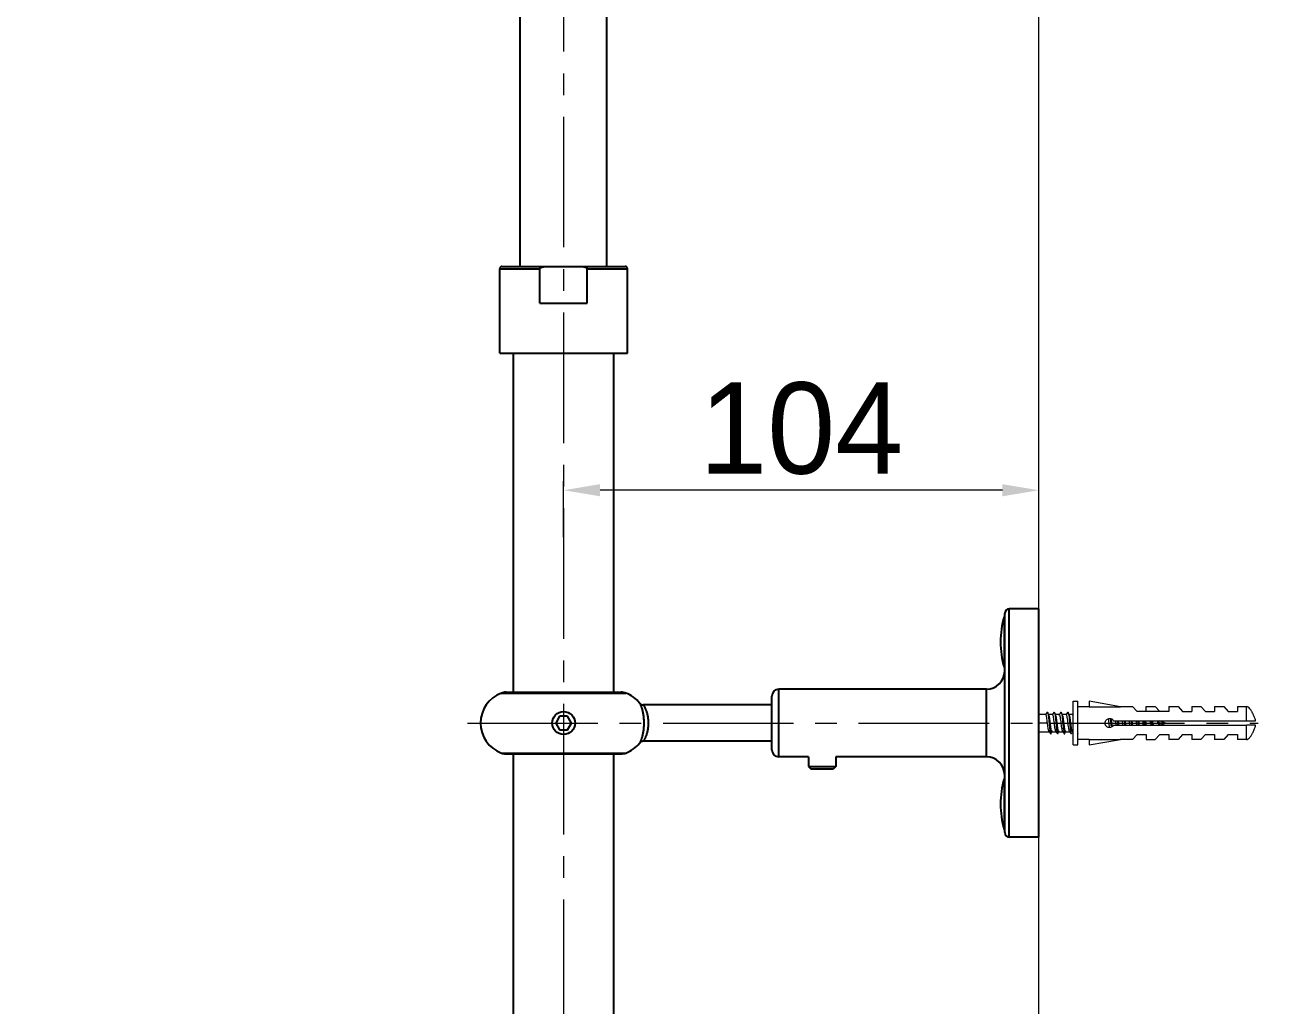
# Model space of a CAD drawing. Extents: x 0 to 3160, y 0 to 2315.
# Drawn here: x 1784.4 to 2059.2, y 1050.2 to 1265 of the extents above; entities that cross this region are included whole.
import ezdxf

# ---------------------------------------------------------------- set-up
doc = ezdxf.new("R2010")
doc.units = 0
doc.header["$LTSCALE"] = 3
doc.header["$MEASUREMENT"] = 0
doc.header["$PDMODE"] = 3
doc.header["$PDSIZE"] = -10
doc.linetypes.add('CENTER2', pattern=[28.575000000000003, 19.05, -3.175, 3.175, -3.175])
doc.layers.get('0').update_dxf_attribs({"linetype": 'CONTINUOUS'})
doc.layers.get('DEFPOINTS').update_dxf_attribs({"linetype": 'CONTINUOUS'})
doc.layers.add('1', color=7, linetype='CONTINUOUS', true_color=0xffffff)
doc.layers.add('Cneter', color=1, linetype='CENTER2', lineweight=13)
doc.layers.add('치수선', color=7, linetype='CONTINUOUS', lineweight=20)
doc.layers.add('DEF_LAYER_ASSEM_MEMBER', color=7, linetype='CONTINUOUS')
doc.styles.add('Daelim Dimension', font='')
doc.styles.get('Daelim Dimension').set_extended_font_data('나눔고딕')
doc.dimstyles.new('DEFAULT', dxfattribs={"dimscale": 2, "dimtxt": 2, "dimasz": 2, "dimexe": 0, "dimexo": 2, "dimgap": 1, "dimtad": 1, "dimdec": 1, "dimzin": 9, "dimdsep": 46, "dimtxsty": 'Daelim Dimension', "dimcen": 0.5, "dimclrd": 252, "dimclre": 252, "dimclrt": 3, "dimadec": 1, "dimazin": 0, "dimtfac": 1, "dimtdec": 1, "dimtix": 1, "dimtmove": 0, "dimatfit": 3, "dimfxl": 1, "dimtolj": 1, "dimtzin": 1, "dimlwd": 9, "dimlwe": 9, "dimarcsym": 0})

# ---------------------------------------------------------------- blocks, each defined once
blk = doc.blocks.new('*D1')
at = {"color": 5, "lineweight": 9, "ltscale": 0.5, "transparency": 16777216}
for p, q in [((1534.878042095622, 1384.914732641318), (2240.924150947237, 1384.914732641318)), ((2238.924150947237, 454.1434307510593), (2238.924150947237, 1376.914732641318)), ((2060.592201152826, 446.1434307510593), (2240.924150947237, 446.1434307510593))]:
    blk.add_line(p, q, dxfattribs=at)
at = {"color": 5, "ltscale": 0.5, "transparency": 16777216}
for points in [[(2237.590817613904, 1376.914732641318), (2240.257484280571, 1376.914732641318), (2238.924150947237, 1384.914732641318)], [(2237.590817613903, 454.1434307510593), (2240.25748428057, 454.1434307510593), (2238.924150947237, 446.1434307510593)]]:
    blk.add_solid(points, dxfattribs=at)
at = {"layer": 'DEFPOINTS', "color": 0, "ltscale": 0.5, "transparency": 16777216}
for p in [(1530.878042095622, 1384.914732641318), (2238.924150947237, 1384.914732641318), (2056.592201152826, 446.1434307510593)]:
    blk.add_point(p, dxfattribs=at)
at = {"color": 7, "ltscale": 0.5, "transparency": 16777216, "insert": (2223.218857671128, 915.5290816961884), "char_height": 20, "attachment_point": 5, "rotation": 90, "style": 'Daelim Dimension'}
blk.add_mtext('\\A1;(1140)', dxfattribs=at)
blk = doc.blocks.new('*D2')
at = {"color": 5, "lineweight": 9, "ltscale": 0.5, "transparency": 16777216}
for p, q in [((1902.448917466277, 1152.867192429225), (1902.448917466277, 1165.161757621021)), ((2006.592201152826, 1141.170405964861), (2006.592201152826, 1165.161757621021)), ((1998.592201152826, 1163.161757621021), (1910.448917466277, 1163.161757621021))]:
    blk.add_line(p, q, dxfattribs=at)
at = {"color": 5, "ltscale": 0.5, "transparency": 16777216}
for points in [[(1910.448917466277, 1164.495090954355), (1910.448917466277, 1161.828424287688), (1902.448917466277, 1163.161757621021)], [(1998.592201152826, 1164.495090954355), (1998.592201152826, 1161.828424287688), (2006.592201152826, 1163.161757621021)]]:
    blk.add_solid(points, dxfattribs=at)
at = {"layer": 'DEFPOINTS', "color": 0, "ltscale": 0.5, "transparency": 16777216}
for p in [(1902.448917466277, 1163.161757621021), (1902.448917466277, 1148.867192429225), (2006.592201152826, 1137.170405964861)]:
    blk.add_point(p, dxfattribs=at)
at = {"color": 7, "ltscale": 0.5, "transparency": 16777216, "insert": (1954.520559309551, 1186.792658908575), "char_height": 20, "attachment_point": 2, "style": 'Daelim Dimension'}
blk.add_mtext('\\A1;104', dxfattribs=at)

msp = doc.modelspace()

# ---------------------------------------------------------------- linework, layer by layer
at = {"layer": '1', "color": 7, "linetype": 'Continuous', "lineweight": 18}
for p, q in [((2014.092201152826, 1116.970405964911), (2015.092201152826, 1116.970405964911)), ((2014.092201152826, 1107.370405964911), (2014.092201152826, 1116.970405964911)), ((2015.092201152826, 1107.370405964911), (2015.092201152826, 1116.970405964911)), ((2015.092201152826, 1115.770405964911), (2017.592201152826, 1115.770405964911)), ((2024.468754152826, 1115.757883964911), (2017.592201152826, 1116.970405964911)), ((2017.592201152826, 1116.970405964911), (2017.592201152826, 1115.757883964911)), ((2017.592201152826, 1115.757883964911), (2024.468754152826, 1115.757883964911)), ((2024.397739152826, 1115.770405964911), (2027.092201152826, 1115.770405964911)), ((2027.092201152826, 1115.770405964911), (2028.092201152826, 1114.670405964911)), ((2030.092201152826, 1115.770405964911), (2032.092201152826, 1115.770405964911)), ((2030.092201152826, 1114.670405964911), (2030.092201152826, 1115.770405964911)), ((2032.092201152826, 1115.770405964911), (2033.092201152826, 1114.670405964911)), ((2035.092201152826, 1115.770405964911), (2037.092201152826, 1115.770405964911)), ((2035.092201152826, 1115.770405964911), (2035.092201152826, 1114.670405964911)), ((2037.092201152826, 1115.770405964911), (2038.092201152826, 1114.670405964911)), ((2040.092201152826, 1115.770405964911), (2042.092201152826, 1115.770405964911)), ((2040.092201152826, 1115.770405964911), (2040.092201152826, 1114.670405964911)), ((2042.092201152826, 1115.770405964911), (2043.092201152826, 1114.670405964911)), ((2045.092201152826, 1115.770405964911), (2047.092201152826, 1115.770405964911)), ((2045.092201152826, 1115.770405964911), (2045.092201152826, 1114.670405964911)), ((2047.092201152826, 1115.770405964911), (2048.092201152826, 1114.670405964911)), ((2050.092201152826, 1115.770405964911), (2052.092201152826, 1115.770405964911)), ((2050.092201152826, 1115.770405964911), (2050.092201152826, 1114.670405964911)), ((2008.101586152825, 1114.058905964911), (2006.592178152825, 1114.058905964911)), ((2009.601549152826, 1114.058905964911), (2008.689054152825, 1114.058905964911)), ((2011.101442152826, 1114.058905964911), (2010.188895152826, 1114.058905964911)), ((2012.601540152826, 1114.058905964911), (2011.688266152826, 1114.058905964911)), ((2014.092195152826, 1114.058905964911), (2013.158436152826, 1114.058905964911)), ((2035.092201152826, 1114.670405964911), (2028.092201152826, 1114.670405964911)), ((2038.092201152826, 1114.670405964911), (2040.092201152826, 1114.670405964911)), ((2043.092201152826, 1114.670405964911), (2045.092201152826, 1114.670405964911)), ((2048.092201152826, 1114.670405964911), (2050.092201152826, 1114.670405964911)), ((2006.592135152825, 1110.281905964911), (2008.829784152826, 1110.281905964911)), ((2009.402666152826, 1110.281905964911), (2010.329441152826, 1110.281905964911)), ((2010.902616152826, 1110.281905964911), (2011.829401152826, 1110.281905964911)), ((2012.402604152825, 1110.281905964911), (2013.330312152826, 1110.281905964911)), ((2013.902643152826, 1110.281905964911), (2014.092214152825, 1110.281905964911)), ((2022.958227152826, 1112.670405964911), (2052.092201152826, 1112.670405964911)), ((2022.958227152826, 1111.670405964911), (2052.092201152826, 1111.670405964911)), ((2029.334697152826, 1112.670428964911), (2029.334697152826, 1112.170405964911)), ((2029.334697152826, 1112.170405964911), (2029.334697152826, 1111.670382964911)), ((2034.332126152826, 1112.170405964911), (2033.009029152825, 1112.670396964911)), ((2033.009039152825, 1111.670417964911), (2033.038894152826, 1111.681700964911)), ((2033.131752152826, 1111.777563964911), (2033.082258152825, 1111.670406964911)), ((2033.097766152825, 1111.703947964911), (2034.332126152826, 1112.170405964911)), ((2014.092201152826, 1107.370405964911), (2015.092201152826, 1107.370405964911)), ((2017.592201152826, 1108.570405964911), (2015.092201152826, 1108.570405964911)), ((2017.592201152826, 1108.582926964911), (2024.468754152826, 1108.582926964911)), ((2017.592201152826, 1108.582926964911), (2017.592201152826, 1107.370405964911)), ((2017.592201152826, 1107.370405964911), (2024.468754152826, 1108.582926964911)), ((2027.092201152826, 1108.570405964911), (2024.397739152826, 1108.570405964911)), ((2028.092201152826, 1109.670405964911), (2027.092201152826, 1108.570405964911)), ((2028.092201152826, 1109.670405964911), (2030.092201152826, 1109.670405964911)), ((2030.092201152826, 1109.670405964911), (2030.092201152826, 1108.570405964911)), ((2030.092201152826, 1108.570405964911), (2032.092201152826, 1108.570405964911)), ((2033.092201152826, 1109.670405964911), (2032.092201152826, 1108.570405964911)), ((2033.092201152826, 1109.670405964911), (2035.092201152826, 1109.670405964911)), ((2035.092201152826, 1109.670405964911), (2035.092201152826, 1108.570405964911)), ((2037.092201152826, 1108.570405964911), (2035.092201152826, 1108.570405964911)), ((2038.092201152826, 1109.670405964911), (2037.092201152826, 1108.570405964911)), ((2038.092201152826, 1109.670405964911), (2040.092201152826, 1109.670405964911)), ((2040.092201152826, 1109.670405964911), (2040.092201152826, 1108.570405964911)), ((2042.092201152826, 1108.570405964911), (2040.092201152826, 1108.570405964911)), ((2043.092201152826, 1109.670405964911), (2042.092201152826, 1108.570405964911)), ((2043.092201152826, 1109.670405964911), (2045.092201152826, 1109.670405964911)), ((2045.092201152826, 1109.670405964911), (2045.092201152826, 1108.570405964911)), ((2047.092201152826, 1108.570405964911), (2045.092201152826, 1108.570405964911)), ((2048.092201152826, 1109.670405964911), (2047.092201152826, 1108.570405964911)), ((2048.092201152826, 1109.670405964911), (2050.092201152826, 1109.670405964911)), ((2050.092201152826, 1109.670405964911), (2050.092201152826, 1108.570405964911)), ((2052.092201152826, 1108.570405964911), (2050.092201152826, 1108.570405964911))]:
    msp.add_line(p, q, dxfattribs=at)
at = {"layer": '1', "color": 7, "linetype": 'Continuous', "lineweight": 13}
for p, q in [((2052.092201152826, 1112.670405964911), (2052.092201152826, 1115.770405964911)), ((2008.476230152825, 1112.170405964911), (2006.592215152825, 1112.170405964911)), ((2009.027797152825, 1112.170405964911), (2009.976236152825, 1112.170405964911)), ((2010.527798152826, 1112.170405964911), (2011.476231152825, 1112.170405964911)), ((2012.027798152826, 1112.170405964911), (2012.976230152825, 1112.170405964911)), ((2013.527797152825, 1112.170405964911), (2014.092189152826, 1112.170405964911)), ((2021.100946152825, 1112.170405964911), (2021.976231152825, 1112.170405964911)), ((2022.527798152826, 1112.170405964911), (2023.476230152825, 1112.170405964911)), ((2024.027797152825, 1112.170405964911), (2024.976231152825, 1112.170405964911)), ((2025.527798152826, 1112.170405964911), (2026.476231152825, 1112.170405964911)), ((2027.027798152826, 1112.170405964911), (2028.008056152825, 1112.170405964911)), ((2028.509031152826, 1112.170405964911), (2029.334697152826, 1112.170405964911)), ((2030.004902152825, 1112.170405964911), (2031.085895152826, 1112.170405964911)), ((2031.530306152825, 1112.170405964911), (2032.715854152826, 1112.170405964911)), ((2034.332126152826, 1112.170405964911), (2032.916883152825, 1112.170405964911)), ((2052.092201152826, 1108.570405964911), (2052.092201152826, 1111.670405964911))]:
    msp.add_line(p, q, dxfattribs=at)
at = {"layer": '1', "color": 7, "linetype": 'Continuous', "lineweight": 18}
for points, knots in [([(2054.059130312853, 1112.670319462717), (2054.059025819477, 1112.671268946731), (2054.046175410677, 1112.786825049093), (2053.948653928929, 1113.112473560904), (2053.765946662329, 1113.639313739407), (2053.49908345988, 1114.245287017737), (2053.177913554049, 1114.843671873371), (2052.820016081596, 1115.353315109834), (2052.450178940132, 1115.692669940834), (2052.210663212942, 1115.769763216437), (2052.092201407963, 1115.770405561189)], [0, 0, 0, 0, 0.0008337268218026, 0.1013322687977762, 0.2166915400735664, 0.3480428248333046, 0.4951275409542833, 0.6557965358013085, 0.8259437895950938, 1, 1, 1, 1]), ([(2008.476496512814, 1112.17043970254), (2008.44922212605, 1112.383451440217), (2008.422174039683, 1112.599478120651), (2008.368860420158, 1113.001237511199), (2008.341271837293, 1113.192442185743), (2008.286774985907, 1113.523685473065), (2008.259956139691, 1113.668356104457), (2008.206501628253, 1113.891308619858), (2008.178739465965, 1113.972672644539), (2008.134792998677, 1114.044680926856), (2008.118211096981, 1114.05858641276), (2008.101667065358, 1114.058728264459)], [0, 0, 0, 0, 0.2165773804726751, 0.2165773804726751, 0.4331429164028289, 0.4331429164028289, 0.6497393664640359, 0.6497393664640359, 0.8662954435787773, 0.8662954435787773, 1, 1, 1, 1]), ([(2008.374311782091, 1114.455616605078), (2008.411485420382, 1114.568672444366), (2008.499861901361, 1114.641398695329), (2008.639441225027, 1113.959922509354), (2008.793049753089, 1112.494262596676), (2008.946658281151, 1110.899092983986), (2009.100266809212, 1109.812344456576), (2009.248001352841, 1109.674126369837), (2009.344533053782, 1110.176493766514), (2009.389861912036, 1110.503457015104)], [0, 0, 0, 0, 0.1098133037314704, 0.2610697740251293, 0.4123262443192599, 0.5635827146129161, 0.7148391849070512, 0.8660956552007072, 1, 1, 1, 1]), ([(2008.652450479587, 1114.058733216581), (2008.662902149782, 1114.058829307942), (2008.673344197412, 1114.053628934436), (2008.710734297258, 1114.015575360753), (2008.737643297931, 1113.950882418369), (2008.791433142142, 1113.758035958462), (2008.819153687464, 1113.62726401168), (2008.873023425126, 1113.318736037966), (2008.899953563951, 1113.136703519986), (2008.953862457567, 1112.747803510532), (2008.981600721493, 1112.53559175524), (2009.014864977241, 1112.272417526189), (2009.021274107601, 1112.221383488619), (2009.027674038556, 1112.170390082635)], [0, 0, 0, 0, 0.0829162285862471, 0.0829162285862471, 0.2994288384098637, 0.2994288384098637, 0.5159010956391682, 0.5159010956391682, 0.7324151615354964, 0.7324151615354964, 0.948884951502682, 0.948884951502682, 1, 1, 1, 1]), ([(2009.976237999945, 1112.170406523643), (2009.949405038724, 1112.383405254838), (2009.922701839367, 1112.599400934934), (2009.868658008917, 1113.0010002215), (2009.84067031897, 1113.192160554344), (2009.787245107577, 1113.523540061308), (2009.76039599865, 1113.668224215996), (2009.706152781882, 1113.89117127682), (2009.678311606182, 1113.972573636512), (2009.635241008295, 1114.044647276524), (2009.618658975686, 1114.058567634049), (2009.601977263771, 1114.058730101304)], [0, 0, 0, 0, 0.2165331855050731, 0.2165331855050731, 0.4330995800436498, 0.4330995800436498, 0.6497317602639456, 0.6497317602639456, 0.8663005059619378, 0.8663005059619378, 1, 1, 1, 1]), ([(2009.87839813345, 1114.468459431663), (2009.926238081495, 1114.606379996533), (2010.025280872227, 1114.59917971294), (2010.175526505646, 1113.661467269932), (2010.329135033708, 1112.106462707572), (2010.482743561769, 1110.577030126545), (2010.636352089831, 1109.684818376085), (2010.773144268148, 1109.775492807128), (2010.858733603779, 1110.276178140709), (2010.893120096722, 1110.527691897177)], [0, 0, 0, 0, 0.1414376049087277, 0.292817523370602, 0.4441974418329466, 0.5955773602948166, 0.7469572787566908, 0.8983371972190355, 1, 1, 1, 1]), ([(2010.152299929734, 1114.058731061763), (2010.16267269121, 1114.05882666685), (2010.173063464516, 1114.05363017587), (2010.210554184589, 1114.015598841566), (2010.237962667552, 1113.950955768304), (2010.291437891005, 1113.758139476259), (2010.318738039401, 1113.627329624117), (2010.37300775773, 1113.318855730481), (2010.400255935714, 1113.136893637824), (2010.453761736874, 1112.747971775688), (2010.481174023982, 1112.535702100706), (2010.514807894486, 1112.272508463517), (2010.521309887832, 1112.221436970502), (2010.527784175089, 1112.170403826304)], [0, 0, 0, 0, 0.0828789861890181, 0.0828789861890181, 0.2993603319799419, 0.2993603319799419, 0.5158565631006821, 0.5158565631006821, 0.7323462617986446, 0.7323462617986446, 0.9488361370527664, 0.9488361370527664, 1, 1, 1, 1]), ([(2011.476600872078, 1112.170451738876), (2011.449995083176, 1112.383501488216), (2011.422603934914, 1112.599431767471), (2011.368060409712, 1113.001025564277), (2011.341003955615, 1113.192322010117), (2011.287693708175, 1113.523679050791), (2011.260110934027, 1113.668259488428), (2011.20561086219, 1113.891192894937), (2011.178785171861, 1113.972649632028), (2011.125334277906, 1114.061725367841), (2011.097576607272, 1114.070601884343), (2011.043225027516, 1114.015613121605), (2011.016557370338, 1113.950927987051), (2010.989369996178, 1113.853170441631), (2010.989000059024, 1113.851834483466), (2010.988629917529, 1113.850492023957)], [0, 0, 0, 0, 0.1662507333792978, 0.1662507333792978, 0.3325406347668012, 0.3325406347668012, 0.4988198381045839, 0.4988198381045839, 0.6651221486616167, 0.6651221486616167, 0.8313941478824213, 0.8313941478824213, 0.9977071229145374, 0.9977071229145374, 1, 1, 1, 1]), ([(2011.380225669526, 1114.47351971527), (2011.388282023063, 1114.496421666811), (2011.44754121929, 1114.635695717868), (2011.558003258202, 1114.474565615101), (2011.711611786264, 1113.329020278066), (2011.865220314325, 1111.720122428928), (2012.018828842386, 1110.291301239766), (2012.172437370449, 1109.613970302795), (2012.287921111204, 1109.873371301247), (2012.352202009274, 1110.250068135546), (2012.365280064655, 1110.334958131334)], [0, 0, 0, 0, 0.0245357624243298, 0.1804748951475851, 0.3364140278713346, 0.4923531605945898, 0.6482922933183344, 0.8042314260415946, 0.9601705587653392, 1, 1, 1, 1]), ([(2011.652450453503, 1114.05872949868), (2011.662760162255, 1114.058821201542), (2011.67306184039, 1114.053616567669), (2011.710256060355, 1114.015544162166), (2011.737977561927, 1113.950886652627), (2011.791840408711, 1113.758057083546), (2011.818772189592, 1113.627195383895), (2011.872684827064, 1113.31865042541), (2011.900422568, 1113.136741312157), (2011.954103816226, 1112.747823988758), (2011.981100321388, 1112.53547558994), (2012.014578968698, 1112.272318594489), (2012.021060850315, 1112.22132493488), (2012.027546008936, 1112.170373412921)], [0, 0, 0, 0, 0.0829115364443635, 0.0829115364443635, 0.2993925574118168, 0.2993925574118168, 0.5159151534186595, 0.5159151534186595, 0.7323935590440989, 0.7323935590440989, 0.9489135992964044, 0.9489135992964044, 1, 1, 1, 1]), ([(2012.976354743212, 1112.170421503002), (2012.949130686782, 1112.383405430315), (2012.922379151862, 1112.599433261994), (2012.868864402837, 1113.001132459595), (2012.841043581805, 1113.192308887346), (2012.786795365039, 1113.523601458079), (2012.76018080342, 1113.668306570779), (2012.706491518421, 1113.89126062082), (2012.678519284113, 1113.972626933428), (2012.634904065841, 1114.04457080929), (2012.61841563232, 1114.058483139807), (2012.601911139199, 1114.058726269107)], [0, 0, 0, 0, 0.2166505981419456, 0.2166505981419456, 0.4333119322130656, 0.4333119322130656, 0.6500327209137836, 0.6500327209137836, 0.8666839833777834, 0.8666839833777834, 1, 1, 1, 1]), ([(2012.892284456461, 1114.504089785413), (2012.927425250828, 1114.58544261065), (2013.013768887882, 1114.600786320564), (2013.151315367622, 1113.865928111988), (2013.304923895681, 1112.367031872377), (2013.458532423742, 1110.789541813986), (2013.612140951802, 1109.764275852851), (2013.724560340886, 1109.718165596672), (2013.785776887281, 1109.928298979534), (2013.795790590992, 1109.968505942372)], [0, 0, 0, 0, 0.1166814248092891, 0.2866952434090941, 0.4567090620089524, 0.6267228806085414, 0.7967366992088799, 0.9667505178086848, 1, 1, 1, 1]), ([(2013.152465284239, 1114.058762679976), (2013.16097007363, 1114.058831120544), (2013.169474641928, 1114.055367485741), (2013.205078112422, 1114.025829134843), (2013.232147317175, 1113.966125613535), (2013.28572396491, 1113.782323143517), (2013.313264249681, 1113.655725794634), (2013.367478489547, 1113.354268678152), (2013.394448273506, 1113.175191977404), (2013.448124742645, 1112.790496798461), (2013.475757315961, 1112.579610434269), (2013.511147252297, 1112.302237433574), (2013.519467255161, 1112.236275866899), (2013.527749049296, 1112.170399467105)], [0, 0, 0, 0, 0.0676512623603699, 0.0676512623603699, 0.2842239053967939, 0.2842239053967939, 0.5007767470395582, 0.5007767470395582, 0.7173570228563166, 0.7173570228563166, 0.9339067453229536, 0.9339067453229536, 1, 1, 1, 1]), ([(2014.101973193681, 1114.058731265902), (2014.091575503963, 1114.058832281127), (2014.081140033743, 1114.053642105775), (2014.043438712226, 1114.015639305185), (2014.016179223762, 1113.9510136151), (2013.989196243012, 1113.853296075875), (2013.988831113386, 1113.851967872851), (2013.988465831761, 1113.850633234355)], [0, 0, 0, 0, 0.2741257916999436, 0.2741257916999436, 0.990181738985732, 0.990181738985732, 1, 1, 1, 1]), ([(2022.958226811749, 1111.670405561196), (2022.901766486869, 1111.572613409894), (2022.827721647852, 1111.483601996819), (2022.656491705788, 1111.337178676507), (2022.556836689517, 1111.27769304443), (2022.346391861013, 1111.196760515399), (2022.232653700643, 1111.173918349194), (2022.011244736319, 1111.167773869285), (2021.900515126396, 1111.182982737591), (2021.694004568801, 1111.246797695505), (2021.595371920083, 1111.295968767647), (2021.418519461688, 1111.423140914444), (2021.338626387738, 1111.503783486309), (2021.209703122737, 1111.686693096578), (2021.159570940028, 1111.792069031937), (2021.099089293006, 1112.00881470277), (2021.087112790758, 1112.123070247511), (2021.101178568106, 1112.342439832422), (2021.126246876413, 1112.450665540488), (2021.208410362446, 1112.650699204219), (2021.266741588943, 1112.745096840515), (2021.410752155989, 1112.910719144739), (2021.499287719213, 1112.983390348026), (2021.694490301963, 1113.094851089026), (2021.80423256931, 1113.134775442277), (2022.02478979785, 1113.174211581335), (2022.138538123289, 1113.175408198009), (2022.35385809171, 1113.141547542954), (2022.458529371099, 1113.107021841592), (2022.650274242782, 1113.007341567595), (2022.73957697537, 1112.940301213036), (2022.869822360758, 1112.80416064854), (2022.918312597749, 1112.739539007785), (2022.958226811749, 1112.670405561196)], [0, 0, 0, 0, 0.0651611064290051, 0.0651611064290051, 0.1303388967967171, 0.1303388967967171, 0.1949772355838786, 0.1949772355838786, 0.2572508791927818, 0.2572508791927818, 0.3191144623663362, 0.3191144623663362, 0.3830584507170492, 0.3830584507170492, 0.448415610865513, 0.448415610865513, 0.5123532290739825, 0.5123532290739825, 0.5743436710434108, 0.5743436710434108, 0.636717841327406, 0.636717841327406, 0.7011990386192191, 0.7011990386192191, 0.7664694920343832, 0.7664694920343832, 0.8297554634631402, 0.8297554634631402, 0.8914004085281435, 0.8914004085281435, 0.9542691392133644, 0.9542691392133644, 1, 1, 1, 1]), ([(2021.976764933445, 1112.170473737596), (2021.949571306965, 1112.383560223087), (2021.921850069455, 1112.599568430519), (2021.879541096638, 1112.918951515986), (2021.863672363425, 1113.034043528537), (2021.847707665857, 1113.142504236115)], [0, 0, 0, 0, 0.6291638238228183, 0.6291638238228183, 1, 1, 1, 1]), ([(2022.221225489021, 1113.164109444003), (2022.237965443077, 1113.011055667917), (2022.29268232918, 1112.487264223308), (2022.347399215283, 1111.9213396138), (2022.385376147328, 1111.552295860659)], [0, 0, 0, 0, 0.3059376227271239, 1, 1, 1, 1]), ([(2022.401356066286, 1113.122068969524), (2022.409898533534, 1113.063668372878), (2022.418449796866, 1113.003549438056), (2022.454082382549, 1112.747768627524), (2022.481587707728, 1112.535520235969), (2022.514710929889, 1112.272346645), (2022.521107760999, 1112.221336787898), (2022.527508860122, 1112.170369221679)], [0, 0, 0, 0, 0.2033955296519284, 0.2033955296519284, 0.8478948682675528, 0.8478948682675528, 1, 1, 1, 1]), ([(2023.772062974686, 1112.680441118868), (2023.802961136389, 1112.376757650257), (2023.836719947727, 1112.031030079878), (2023.870478759065, 1111.69820711979), (2023.873339408703, 1111.670113699128)], [0, 0, 0, 0, 0.9152621338546428, 1, 1, 1, 1]), ([(2023.962480985356, 1112.678926994881), (2023.977669945607, 1112.56245780858), (2023.992890548122, 1112.44278745305), (2024.014579536077, 1112.272321487167), (2024.021062208365, 1112.221326593516), (2024.027547908758, 1112.170373808351)], [0, 0, 0, 0, 0.7048728214675744, 0.7048728214675744, 1, 1, 1, 1]), ([(2025.462634178417, 1112.678944550176), (2025.477879504999, 1112.562452036147), (2025.493075207864, 1112.442746914104), (2025.514580556376, 1112.272257638266), (2025.521000490741, 1112.221286908212), (2025.527431413173, 1112.170359243572)], [0, 0, 0, 0, 0.7050555804178974, 0.7050555804178974, 1, 1, 1, 1]), ([(2026.962555789869, 1112.678938904364), (2026.977937529042, 1112.562511496042), (2026.993311997218, 1112.442879742338), (2027.014806610405, 1112.272388789814), (2027.021206765762, 1112.221364270929), (2027.027604390686, 1112.170381208752)], [0, 0, 0, 0, 0.7047636491083303, 0.7047636491083303, 1, 1, 1, 1]), ([(2028.008678614226, 1112.170487819057), (2027.993243871628, 1112.287373550518), (2027.977718328079, 1112.404746893466), (2027.954682031637, 1112.573590166252), (2027.947226088955, 1112.627321420399), (2027.93972411758, 1112.680489586693)], [0, 0, 0, 0, 0.6779675724659561, 0.6779675724659561, 1, 1, 1, 1]), ([(2028.271055501217, 1112.681251498231), (2028.293168710107, 1112.467367790929), (2028.315464506865, 1112.245734847317), (2028.349730173876, 1111.909188442684), (2028.361977125706, 1111.789823088594), (2028.374242834443, 1111.672447440742)], [0, 0, 0, 0, 0.6451388092429549, 0.6451388092429549, 1, 1, 1, 1]), ([(2029.761455620352, 1112.707966833005), (2029.774847119445, 1112.592993743331), (2029.788276176869, 1112.475811362273), (2029.826731897687, 1112.139425612978), (2029.852327936333, 1111.914823813882), (2029.877669380141, 1111.70206353268)], [0, 0, 0, 0, 0.347760084961637, 0.347760084961637, 1, 1, 1, 1]), ([(2031.241756624242, 1112.709579593916), (2031.254261005607, 1112.628176358257), (2031.266801702872, 1112.54499049426), (2031.305931727142, 1112.283435786689), (2031.333148752401, 1112.099234708166), (2031.372979366336, 1111.845163096239), (2031.385622548289, 1111.766627378715), (2031.398362169521, 1111.690519419467)], [0, 0, 0, 0, 0.2441820700983549, 0.2441820700983549, 0.7637337308851331, 0.7637337308851331, 1, 1, 1, 1]), ([(2032.653240179513, 1112.743781140066), (2032.668385158855, 1112.695435783163), (2032.683757428519, 1112.644291112829), (2032.726721877964, 1112.498176873865), (2032.755380595738, 1112.39719672749), (2032.811942243363, 1112.205677401642), (2032.840601279082, 1112.112070755469), (2032.897334637294, 1111.947153197477), (2032.926235209767, 1111.872532195741), (2032.958757076915, 1111.805335224978), (2032.961787073472, 1111.799231680742), (2032.964833147726, 1111.79325761986)], [0, 0, 0, 0, 0.1620066284438856, 0.1620066284438856, 0.4492578084572783, 0.4492578084572783, 0.7192693116570072, 0.7192693116570072, 0.9740106615096418, 0.9740106615096418, 1, 1, 1, 1]), ([(2008.851871985526, 1110.282082642811), (2008.841589594413, 1110.281982818497), (2008.831286673955, 1110.287180291598), (2008.793918864529, 1110.325222469788), (2008.765925649019, 1110.389833270917), (2008.712488189631, 1110.582629030788), (2008.685647755036, 1110.71348461041), (2008.631414806911, 1111.021956985993), (2008.603562623079, 1111.203819844683), (2008.550288748029, 1111.592742326184), (2008.523289564382, 1111.805082599049), (2008.489574154054, 1112.068305455475), (2008.483032593517, 1112.119393205318), (2008.476496512814, 1112.17043970254)], [0, 0, 0, 0, 0.0829123516916849, 0.0829123516916849, 0.2993571890735466, 0.2993571890735466, 0.5158681953082616, 0.5158681953082616, 0.7323150488484066, 0.7323150488484066, 0.9488170580473722, 0.9488170580473722, 1, 1, 1, 1]), ([(2009.027674038556, 1112.170390082635), (2009.054411538142, 1111.957350882521), (2009.081602457027, 1111.741387712891), (2009.135824564481, 1111.339758944325), (2009.163223541178, 1111.148510993213), (2009.21669941026, 1110.817156653661), (2009.244006218031, 1110.672536933741), (2009.29827726307, 1110.449596660479), (2009.325515908431, 1110.368169450747), (2009.379024704669, 1110.279085761072), (2009.406443672606, 1110.270207079243), (2009.460711216865, 1110.325213828352), (2009.487800072994, 1110.389879545747), (2009.514954214539, 1110.487611156412), (2009.515319342684, 1110.488931191151), (2009.515684605502, 1110.490257580279)], [0, 0, 0, 0, 0.1662604841574308, 0.1662604841574308, 0.3325478827096722, 0.3325478827096722, 0.498846075932804, 0.498846075932804, 0.6651399576560317, 0.6651399576560317, 0.8314332694680906, 0.8314332694680906, 0.9977342324373706, 0.9977342324373706, 1, 1, 1, 1]), ([(2010.351947582624, 1110.282079228446), (2010.341523553161, 1110.281978342811), (2010.331066020578, 1110.287168711464), (2010.293349867405, 1110.325172712657), (2010.26627755012, 1110.389811826233), (2010.212974433417, 1110.582613414966), (2010.185402934016, 1110.713380725379), (2010.130897068784, 1111.021800859539), (2010.10405880774, 1111.20380876165), (2010.050617827027, 1111.592722546988), (2010.022870484374, 1111.80492348239), (2009.989171584823, 1112.06815543381), (2009.982676449754, 1112.119298424583), (2009.976237999945, 1112.170406523643)], [0, 0, 0, 0, 0.0828718463054989, 0.0828718463054989, 0.2993506104317698, 0.2993506104317698, 0.5158170827629419, 0.5158170827629419, 0.7323120365411122, 0.7323120365411122, 0.9487690324179314, 0.9487690324179314, 1, 1, 1, 1]), ([(2010.527784175089, 1112.170403826304), (2010.554807904084, 1111.957391056895), (2010.581708770371, 1111.741379549061), (2010.635501508987, 1111.33970162875), (2010.663226184945, 1111.148503501143), (2010.717076987338, 1110.817176140279), (2010.744011888985, 1110.672509167575), (2010.797931440197, 1110.449561392646), (2010.825667780597, 1110.3681733203), (2010.879340468392, 1110.279086667806), (2010.906341328362, 1110.270204085231), (2010.960377863832, 1110.325233996202), (2010.988054833233, 1110.389873035898), (2011.015191174018, 1110.487576743149), (2011.015552930153, 1110.488885314832), (2011.015914741497, 1110.490200138914)], [0, 0, 0, 0, 0.1662725636223519, 0.1662725636223519, 0.332557086011974, 0.332557086011974, 0.4988736402708129, 0.4988736402708129, 0.6651562565043683, 0.6651562565043683, 0.8314707588623204, 0.8314707588623204, 0.9977536564558538, 0.9977536564558538, 1, 1, 1, 1]), ([(2011.851572145545, 1110.282075747828), (2011.841067486508, 1110.281977746887), (2011.830606588974, 1110.287179182645), (2011.793457906745, 1110.325243219015), (2011.766751918647, 1110.389958713739), (2011.712711911969, 1110.582802432565), (2011.68471639384, 1110.713537828866), (2011.63127337392, 1111.022091563767), (2011.604436724638, 1111.204142508302), (2011.550208336194, 1111.592996609926), (2011.522351370475, 1111.805175466747), (2011.4893389621, 1112.06838197001), (2011.482971501717, 1112.119437989469), (2011.476600872078, 1112.170451738876)], [0, 0, 0, 0, 0.0829383888047603, 0.0829383888047603, 0.2994591171921495, 0.2994591171921495, 0.5159065509929812, 0.5159065509929812, 0.7324203559506132, 0.7324203559506132, 0.9488696854627976, 0.9488696854627976, 1, 1, 1, 1]), ([(2012.027546008936, 1112.170373412921), (2012.054664900687, 1111.957310188212), (2012.082063754069, 1111.741295711503), (2012.135544704523, 1111.339513580207), (2012.16285513397, 1111.148264258123), (2012.217126845099, 1110.817018294821), (2012.244360357929, 1110.67240568064), (2012.297870884708, 1110.449465913654), (2012.325293482024, 1110.368088248297), (2012.379559937261, 1110.279071874193), (2012.406644273757, 1110.27020527575), (2012.460223398214, 1110.325287282046), (2012.487755522394, 1110.389971227916), (2012.515220441709, 1110.487678357262), (2012.515584380368, 1110.488979374519), (2012.515948294651, 1110.490286574857)], [0, 0, 0, 0, 0.1663130497713398, 0.1663130497713398, 0.3326068586142817, 0.3326068586142817, 0.4988967313554461, 0.4988967313554461, 0.6651856530264032, 0.6651856530264032, 0.8314826079053638, 0.8314826079053638, 0.99776680298413, 0.99776680298413, 1, 1, 1, 1]), ([(2013.351955245118, 1110.28208159984), (2013.341633570012, 1110.281981042706), (2013.33127717003, 1110.287174184766), (2013.29374019519, 1110.325192641549), (2013.26595846925, 1110.38979746716), (2013.212720060301, 1110.582585390392), (2013.185659633276, 1110.71341022524), (2013.131223260382, 1111.021841472392), (2013.103679321723, 1111.203738130328), (2013.050483516247, 1111.592660455984), (2013.023242711674, 1111.804954634129), (2012.989438680368, 1112.068197239995), (2012.982885500888, 1112.119328954696), (2012.976354743212, 1112.170421503002)], [0, 0, 0, 0, 0.0828856535207971, 0.0828856535207971, 0.2993329891389314, 0.2993329891389314, 0.515830101266324, 0.515830101266324, 0.7322859521386241, 0.7322859521386241, 0.9487726519833302, 0.9487726519833302, 1, 1, 1, 1]), ([(2013.527749049296, 1112.170399467105), (2013.554530538412, 1111.957369771437), (2013.581587081168, 1111.741393302867), (2013.635697712822, 1111.339762329676), (2013.663293159193, 1111.148543423448), (2013.716793295506, 1110.817185184809), (2013.74395378258, 1110.672544623499), (2013.79815840753, 1110.449600963809), (2013.825612853715, 1110.368185479341), (2013.868851096406, 1110.296143554536), (2013.88555505548, 1110.282234024359), (2013.902304132818, 1110.282079702193)], [0, 0, 0, 0, 0.2165472960002213, 0.2165472960002213, 0.4331248882504215, 0.4331248882504215, 0.6497330910001966, 0.6497330910001966, 0.8663164121572768, 0.8663164121572768, 1, 1, 1, 1]), ([(2022.110526485813, 1111.165039597912), (2022.107852414907, 1111.182742247678), (2022.105180036571, 1111.20061293508), (2022.075260556973, 1111.402635188996), (2022.048394148597, 1111.607946078222), (2022.006874154215, 1111.933471818566), (2021.991854082506, 1112.05223670346), (2021.976764933445, 1112.170473737596)], [0, 0, 0, 0, 0.0594636981361113, 0.0594636981361113, 0.6664506403008893, 0.6664506403008893, 1, 1, 1, 1]), ([(2022.527508860122, 1112.170369221679), (2022.554267101269, 1111.957311682422), (2022.581733419955, 1111.741362083287), (2022.618199930254, 1111.471468687549), (2022.627524523107, 1111.403518190724), (2022.636833417126, 1111.337351349325)], [0, 0, 0, 0, 0.7440465792221875, 0.7440465792221875, 1, 1, 1, 1]), ([(2023.541554070006, 1111.661878455304), (2023.526119981323, 1111.778274331715), (2023.510720003982, 1111.897876025618), (2023.489331980782, 1112.068381224894), (2023.482964409467, 1112.119437242103), (2023.476594132439, 1112.170451048072)], [0, 0, 0, 0, 0.7046094429118097, 0.7046094429118097, 1, 1, 1, 1]), ([(2025.041446082038, 1111.661873846959), (2025.026251882442, 1111.778365908665), (2025.011149029805, 1111.898075102627), (2024.989703259779, 1112.068571657311), (2024.983290200229, 1112.119550317158), (2024.976854699911, 1112.170484400427)], [0, 0, 0, 0, 0.7050156377313833, 0.7050156377313833, 1, 1, 1, 1]), ([(2026.542025103213, 1111.659812038411), (2026.533399867493, 1111.726263925308), (2026.524771472379, 1111.79362110787), (2026.503066522882, 1111.963320527141), (2026.489849418591, 1112.067062464723), (2026.476619971651, 1112.170455335948)], [0, 0, 0, 0, 0.4014465306143419, 0.4014465306143419, 1, 1, 1, 1]), ([(2026.772630774578, 1112.674857499808), (2026.776193680693, 1112.639881458696), (2026.809927387293, 1112.307115660475), (2026.843661093892, 1111.961982135642), (2026.873831894378, 1111.665314478935)], [0, 0, 0, 0, 0.1056185777908697, 1, 1, 1, 1]), ([(2028.077937915682, 1111.660961272741), (2028.071564418424, 1111.705615560601), (2028.065225999803, 1111.750657217755), (2028.041897101965, 1111.918865789185), (2028.025251709038, 1112.044981462378), (2028.008678614226, 1112.170487819057)], [0, 0, 0, 0, 0.2709034686191121, 0.2709034686191121, 1, 1, 1, 1]), ([(2028.571657103974, 1111.659959019396), (2028.561726199174, 1111.739550517227), (2028.551753108443, 1111.82048700043), (2028.53074272208, 1111.990615049019), (2028.519650952796, 1112.0805948544), (2028.508610985988, 1112.170353858505)], [0, 0, 0, 0, 0.4806632736376105, 0.4806632736376105, 1, 1, 1, 1]), ([(2029.553038330362, 1112.674942417934), (2029.565742153073, 1112.572724540638), (2029.578426066832, 1112.468380197587), (2029.615974288452, 1112.160420807799), (2029.64255538987, 1111.951598537449), (2029.67312041597, 1111.725115517719), (2029.67728297971, 1111.69447364461), (2029.681445251134, 1111.664081360706)], [0, 0, 0, 0, 0.3063692994668908, 0.3063692994668908, 0.9056527744796636, 0.9056527744796636, 1, 1, 1, 1]), ([(2029.926096949605, 1112.675132497691), (2029.946820847329, 1112.543873326389), (2029.967955036842, 1112.408026155983), (2029.994238193015, 1112.239101017151), (2029.999581606306, 1112.204714789955), (2030.004901890578, 1112.170404630154)], [0, 0, 0, 0, 0.7989119756635483, 0.7989119756635483, 1, 1, 1, 1]), ([(2030.004901890578, 1112.170404630154), (2030.007364165428, 1112.154525583247), (2030.009821928922, 1112.13865761935), (2030.022104312715, 1112.059324340988), (2030.031884670084, 1111.996045207376), (2030.056201719465, 1111.840516206309), (2030.070889540977, 1111.748455365296), (2030.085704191977, 1111.659619438456)], [0, 0, 0, 0, 0.0902957669039032, 0.0902957669039032, 0.4526090953255255, 0.4526090953255255, 1, 1, 1, 1]), ([(2031.085895365881, 1112.170405367651), (2031.060560490253, 1112.296711874928), (2031.035132846945, 1112.425983690552), (2031.002269072866, 1112.592163848782), (2030.993846119591, 1112.634561398327), (2030.985453643614, 1112.676246482854)], [0, 0, 0, 0, 0.7426190963294599, 0.7426190963294599, 1, 1, 1, 1]), ([(2031.193742561643, 1111.667872886626), (2031.167739954786, 1111.77604986242), (2031.142123299539, 1111.895411933004), (2031.106588412309, 1112.067713191903), (2031.096210086761, 1112.118981536437), (2031.085895365881, 1112.170405367651)], [0, 0, 0, 0, 0.7093213531577136, 0.7093213531577136, 1, 1, 1, 1]), ([(2031.418697448177, 1112.675802946224), (2031.439982393897, 1112.583796199113), (2031.461665728459, 1112.486024000032), (2031.498556740984, 1112.315683445717), (2031.514206531367, 1112.242498858607), (2031.529926366579, 1112.170311024823)], [0, 0, 0, 0, 0.5802125774448199, 0.5802125774448199, 1, 1, 1, 1]), ([(2031.529926366579, 1112.170311024824), (2031.530554563393, 1112.167426251119), (2031.531182998004, 1112.164542483056), (2031.534326658342, 1112.150127999949), (2031.536845840665, 1112.138612708867), (2031.549482081381, 1112.081074765417), (2031.559688957961, 1112.035323715125), (2031.596089937965, 1111.876479374947), (2031.623325243797, 1111.766322008145), (2031.650132549358, 1111.669268598621), (2031.650159619789, 1111.669170604091), (2031.650186690455, 1111.66907262022)], [0, 0, 0, 0, 0.0160107196567585, 0.0160107196567585, 0.08006923976081701, 0.08006923976081701, 0.3373266758392656, 0.3373266758392656, 0.9993304978915779, 0.9993304978915779, 1, 1, 1, 1]), ([(2032.715906439277, 1112.170432641483), (2032.683027129119, 1112.243604826741), (2032.650572720792, 1112.32046475584), (2032.587995431674, 1112.468127818198), (2032.556952663258, 1112.540807144258), (2032.515870909842, 1112.630484340291), (2032.504684188993, 1112.65414402509), (2032.493571187086, 1112.67674291425)], [0, 0, 0, 0, 0.4190905649697921, 0.4190905649697921, 0.8413349470132961, 0.8413349470132961, 1, 1, 1, 1]), ([(2032.741424121456, 1112.619517769087), (2032.733904553538, 1112.633556893371), (2032.725078892034, 1112.650306851143), (2032.716349631698, 1112.667438672586), (2032.715008567562, 1112.670083515444)], [0, 0, 0, 0, 0.8461168121413383, 1, 1, 1, 1]), ([(2033.006107377806, 1111.73644459423), (2032.995064172112, 1111.741891011108), (2032.985443508449, 1111.749298066505), (2032.941029779312, 1111.784048561913), (2032.907397770827, 1111.822926747366), (2032.842934072778, 1111.916824676322), (2032.811221202226, 1111.972988408798), (2032.758749448285, 1112.076900642425), (2032.737101572366, 1112.123263336604), (2032.715906439277, 1112.170432641483)], [0, 0, 0, 0, 0.0976848454060708, 0.0976848454060708, 0.4303188825979674, 0.4303188825979674, 0.7622863864649826, 0.7622863864649826, 1, 1, 1, 1]), ([(2032.738270442299, 1112.623797743652), (2032.74510893555, 1112.609039167454), (2032.751968013423, 1112.593681979243), (2032.784023928727, 1112.519601301083), (2032.810089699013, 1112.45279305593), (2032.862419564792, 1112.314432714653), (2032.889601607815, 1112.240702486311), (2032.916882929769, 1112.170405050769)], [0, 0, 0, 0, 0.119809369500362, 0.119809369500362, 0.5590910633443658, 0.5590910633443658, 1, 1, 1, 1]), ([(2052.092201407963, 1112.670405561196), (2052.314157232397, 1112.670405561196), (2052.539173692724, 1112.670405561195), (2052.958007085195, 1112.670405561195), (2053.157582613766, 1112.670405561197), (2053.504790990869, 1112.670405561197), (2053.657032852556, 1112.670405561196), (2053.895241800174, 1112.670405561196), (2053.983840261486, 1112.670405561196), (2054.044372983946, 1112.670405561196), (2054.052255175988, 1112.670405561196), (2054.059078407965, 1112.670405561196)], [0, 0, 0, 0, 0.2388658231278526, 0.2388658231278526, 0.4776968985528928, 0.4776968985528928, 0.7170853242794382, 0.7170853242794382, 0.9584284354938716, 0.9584284354938716, 1, 1, 1, 1]), ([(2052.092201407963, 1108.570405561203), (2052.210663212942, 1108.571047905954), (2052.450178740889, 1108.648140962103), (2052.820016745964, 1108.987496744322), (2053.177911319214, 1109.497136787474), (2053.499090691714, 1110.095532070118), (2053.765924011876, 1110.701472434765), (2053.948723413424, 1111.228414094808), (2054.046262096472, 1111.554569922576), (2054.059151517295, 1111.670651113982), (2054.05931536794, 1111.672151321144)], [0, 0, 0, 0, 0.173971848339843, 0.3440366346728652, 0.5046277560089966, 0.6516411826864829, 0.7829288037274471, 0.8982321623395931, 0.998681994392917, 1, 1, 1, 1]), ([(2054.059821407964, 1111.670405561196), (2054.040668464655, 1111.670405561196), (2054.013037386535, 1111.670405561196), (2053.900192613119, 1111.670405561196), (2053.783063956207, 1111.670405561196), (2053.491893937557, 1111.670405561196), (2053.315780451891, 1111.670405561196), (2052.930492217082, 1111.670405561196), (2052.71656571004, 1111.670405561196), (2052.364699132493, 1111.670405561196), (2052.228093636565, 1111.670405561196), (2052.092201407963, 1111.670405561196)], [0, 0, 0, 0, 0.1184523464349991, 0.1184523464349991, 0.3708692255227873, 0.3708692255227873, 0.6150660379506074, 0.6150660379506074, 0.8553151456448348, 0.8553151456448348, 1, 1, 1, 1])]:
    msp.add_open_spline(points, degree=3, knots=knots, dxfattribs=at)
for points, degree in [([(2008.415394476002, 1114.54671121198), (2008.235273454919, 1114.283967084736), (2008.05438470832, 1114.021893883689)], 2), ([(2008.728513501632, 1113.964391655724), (2008.618064323215, 1114.227707336863), (2008.508636673618, 1114.493428423368)], 2), ([(2009.915290712634, 1114.546880473886), (2009.735153412048, 1114.284185465289), (2009.554278806815, 1114.022151895179)], 2), ([(2010.233415650988, 1113.952559853415), (2010.123438718827, 1114.213898074396), (2010.014314367158, 1114.478334476772)], 2), ([(2011.415625334934, 1114.548132326955), (2011.235585103616, 1114.285474179599), (2011.054859239224, 1114.023484215122)], 2), ([(2011.737193150632, 1113.942275488525), (2011.62665250615, 1114.204263840454), (2011.517126629976, 1114.469583299479)], 2), ([(2012.892665844369, 1114.504632820223), (2012.788455315562, 1114.35525108629), (2012.684244786757, 1114.205869352356), (2012.58003425795, 1114.056487618422)], 3), ([(2013.284881806971, 1113.779006553962), (2013.177776928695, 1114.013947240623), (2013.070952825521, 1114.254762825545)], 2), ([(2014.079714504793, 1114.058920019898), (2014.069243241676, 1114.043741301514), (2014.058768278445, 1114.028560753497)], 2), ([(2025.272384461515, 1112.67751484324), (2025.306118152492, 1112.346079322341), (2025.339851843468, 1111.999072422093), (2025.373585534445, 1111.667488412799)], 3), ([(2008.806057609314, 1110.316407154352), (2008.986891677865, 1110.054363515772), (2009.166984685373, 1109.791776512544)], 2), ([(2010.307006609397, 1110.314492687131), (2010.487699656899, 1110.05254688207), (2010.667712851402, 1109.790092781461)], 2), ([(2011.80268194949, 1110.320729474983), (2011.985742981282, 1110.055061518361), (2012.168386532249, 1109.788728068051)], 2), ([(2013.297215321815, 1110.329834010532), (2013.477094199412, 1110.069949897418), (2013.656488793146, 1109.808574481312)], 2), ([(2023.476594132439, 1112.170451048072), (2023.455516015267, 1112.339246686783), (2023.433950254592, 1112.50985114459), (2023.412339097175, 1112.673293188989)], 3), ([(2024.027547908758, 1112.170373808351), (2024.049030792119, 1112.001600557289), (2024.070683080898, 1111.830974701967), (2024.092048486002, 1111.667475536917)], 3), ([(2024.976854699911, 1112.170484400427), (2024.95552788695, 1112.339276508827), (2024.933505324216, 1112.509853325829), (2024.911921750051, 1112.673324610246)], 3), ([(2025.527431413173, 1112.170359243572), (2025.548746051973, 1112.001564675172), (2025.570579551102, 1111.830962970103), (2025.592115794225, 1111.667484935572)], 3), ([(2026.476619971651, 1112.170455335947), (2026.45503056986, 1112.339184251759), (2026.43338405322, 1112.509779973285), (2026.412092113655, 1112.673260500882)], 3), ([(2027.027604390686, 1112.170381208752), (2027.048774874533, 1112.001672335229), (2027.070308627849, 1111.831139856809), (2027.091827864343, 1111.667752484231)], 3), ([(2028.446595767046, 1112.672630746843), (2028.467045344666, 1112.509548254944), (2028.487853288917, 1112.339121595682), (2028.508610985988, 1112.170353858505)], 3), ([(2032.916884080662, 1112.170405561197), (2032.920737321723, 1112.160479516939), (2032.928339482482, 1112.141046480356), (2032.939441089562, 1112.113174845889), (2032.950210604703, 1112.086690584827), (2032.960634610993, 1112.061641660519), (2032.970700302562, 1112.038058719141), (2032.980399278073, 1112.015947465514), (2032.989725975553, 1111.995294974241), (2032.998677603443, 1111.976072156395), (2033.007253699493, 1111.958237083437), (2033.015455844382, 1111.941737751258), (2033.023287377172, 1111.926514640694), (2033.030753147973, 1111.912502956108), (2033.037859299093, 1111.899634548016), (2033.044613054253, 1111.887839560694), (2033.051022588292, 1111.87704770919), (2033.057096706723, 1111.867189634875), (2033.062845329553, 1111.858196837456), (2033.068277088573, 1111.850005890018), (2033.073404664703, 1111.842550278197), (2033.078260589433, 1111.835740546934), (2033.082853610773, 1111.829526949072), (2033.087190270232, 1111.823865076808), (2033.091278863323, 1111.818710877558), (2033.095128018793, 1111.814022687357), (2033.098746276932, 1111.809761764059), (2033.102144801042, 1111.805889403359), (2033.105330786603, 1111.802374353967), (2033.108288819542, 1111.799211360497), (2033.111005483303, 1111.796391763429), (2033.113496123302, 1111.793877450346), (2033.115786356283, 1111.791625054267), (2033.117899532073, 1111.789599569812), (2033.119859909143, 1111.787767562937), (2033.121690599463, 1111.786097086271), (2033.123416545012, 1111.784553890576), (2033.125055800933, 1111.783114412567), (2033.126619409363, 1111.781762901344), (2033.128085453613, 1111.780529424005), (2033.129351245623, 1111.779517324798), (2033.130489345043, 1111.77855130119), (2033.131285721573, 1111.777867595034), (2033.131752153352, 1111.777563862425)], 3), ([(2015.092223171571, 1109.900010985936), (2015.127085301652, 1109.849244885617), (2015.161932941154, 1109.798435616832)], 2)]:
    msp.add_open_spline(points, degree=degree, dxfattribs=at)
at = {"layer": 'Cneter', "lineweight": 5, "ltscale": 0.5}
for p, q in [((1902.448917466277, 1330.66786448071), (1902.448917466277, 566.9401889827583)), ((1881.367168542538, 1112.170405964911), (2054.61946914761, 1112.170405964911))]:
    msp.add_line(p, q, dxfattribs=at)
at = {"layer": 'DEF_LAYER_ASSEM_MEMBER', "color": 7, "linetype": 'Continuous'}
for p, q in [((1892.948917466277, 1212.170405964861), (1892.948917466277, 1325.04400429291)), ((1911.948917466277, 1212.170405964861), (1911.948917466277, 1325.04400429291)), ((1888.448917466277, 1193.170405964861), (1888.448917466277, 1211.670405964861)), ((1888.948917466277, 1212.170405964861), (1915.948917466277, 1212.170405964861)), ((1897.252765043576, 1204.170405964861), (1897.252765043576, 1211.670405964861)), ((1907.645069888978, 1204.170405964861), (1907.645069888978, 1211.670405964861)), ((1916.448917466277, 1193.170405964861), (1916.448917466277, 1211.670405964861)), ((1897.252765043576, 1204.170405964861), (1907.645069888978, 1204.170405964861)), ((1888.448917466277, 1193.170405964861), (1916.448917466277, 1193.170405964861)), ((1891.448917466277, 1118.920405964861), (1891.448917466277, 1193.170405964861)), ((1913.448917466277, 1118.920405964861), (1913.448917466277, 1193.170405964861)), ((1999.092201152826, 1088.170687222561), (1999.092201152826, 1136.170124707161)), ((2006.592201152826, 1137.170405964861), (2000.092201152826, 1137.170405964861)), ((2006.592201152826, 1087.170842930161), (2006.592201152826, 1137.169968999661)), ((1889.856976375576, 1118.920405964861), (1915.040858556976, 1118.920405964861)), ((1995.092201152826, 1119.570405964861), (1949.592201152826, 1119.570405964861)), ((1948.092201152826, 1116.170405964861), (1919.893915464677, 1116.170405964861)), ((1948.092201152826, 1106.270672382961), (1948.092201152826, 1118.070139546861)), ((1901.582892062576, 1113.670405964861), (1900.716866658776, 1112.170405964861)), ((1903.314942870077, 1113.670405964861), (1901.582892062576, 1113.670405964861)), ((1904.180968273876, 1112.170405964861), (1903.314942870077, 1113.670405964861)), ((1900.716866658776, 1112.170405964861), (1901.582892062576, 1110.670405964861)), ((1901.582892062576, 1110.670405964861), (1903.314942870077, 1110.670405964861)), ((1903.314942870077, 1110.670405964861), (1904.180968273876, 1112.170405964861)), ((1948.092201152826, 1108.170405964861), (1919.893915464677, 1108.170405964861)), ((1889.856976375576, 1105.420405964861), (1915.040858556976, 1105.420405964861)), ((1891.448917466277, 965.5615358100265), (1891.448917466277, 1105.420405964861)), ((1913.448917466277, 904.8089583496784), (1913.448917466277, 1105.420405964861)), ((1956.092201152826, 1104.770405964861), (1949.592201152826, 1104.770405964861)), ((1956.092201152826, 1104.770405964861), (1956.092201152826, 1102.670405964861)), ((1962.092201152826, 1104.770405964861), (1962.092201152826, 1102.670405964861)), ((1995.092201152826, 1104.770405964861), (1962.092201152826, 1104.770405964861)), ((1956.092201152826, 1102.670405964861), (1962.092201152826, 1102.670405964861)), ((1956.092201152826, 1102.670405964861), (1956.592201152826, 1102.170405964861)), ((1956.592201152826, 1102.170405964861), (1961.592201152826, 1102.170405964861)), ((1962.092201152826, 1102.670405964861), (1961.592201152826, 1102.170405964861)), ((2006.592201152826, 1087.170405964861), (2000.092201152826, 1087.170405964861))]:
    msp.add_line(p, q, dxfattribs=at)
at = {"layer": 'DEF_LAYER_ASSEM_MEMBER', "color": 9, "linetype": 'Continuous'}
for p, q in [((1888.448917466277, 1211.670405964861), (1897.252765043576, 1211.670405964861)), ((1907.645069888978, 1211.670405964861), (1916.448917466277, 1211.670405964861)), ((1998.983490752526, 1135.460382923361), (1998.983490752526, 1124.380429006361)), ((2000.092201152826, 1087.170405964861), (2000.092201152826, 1137.170405964861)), ((1888.813020557575, 1118.732905964861), (1916.084814375076, 1118.732905964861)), ((1949.592201152826, 1104.770405964861), (1949.592201152826, 1119.570405964861)), ((1995.092201152826, 1104.770405964861), (1995.092201152826, 1119.570405964861)), ((1888.813020557575, 1105.607905964861), (1916.084814375076, 1105.607905964861)), ((1998.983490752526, 1099.960382923361), (1998.983490752526, 1088.880429006361))]:
    msp.add_line(p, q, dxfattribs=at)
at = {"layer": 'DEF_LAYER_ASSEM_MEMBER', "color": 7, "linetype": 'Continuous'}
msp.add_circle((1902.448917466277, 1112.170405964861), 2.5, dxfattribs=at)
for centre, radius, start, end in [((1888.948917466277, 1211.670405964861), 0.5, 90, 180), ((1915.948917466277, 1211.670405964861), 0.5, 0, 90), ((2017.981090041727, 1129.920405964861), 19.7888888889, 163.7425456459098, 196.2574543540901), ((1999.463497472325, 1135.320405964861), 0.5, 139.1616972091407, 163.7425456459098), ((2000.092201152826, 1136.170405964861), 1, 90, 180), ((1999.463497472325, 1124.520405964861), 0.5, 196.2574543540901, 220.8383027908593), ((1995.092201152826, 1123.570405964861), 4, 270, 0), ((1891.248917466276, 1112.170405964861), 7, 110.364134806261, 249.6358651937391), ((1889.856976375576, 1115.920405964861), 3, 90, 110.364134806261), ((1915.040858556976, 1115.920405964861), 3, 69.63586519373902, 90), ((1913.648917466277, 1112.170405964861), 7, 38.68218745352764, 69.63586519373902), ((1949.592201152826, 1118.070405964861), 1.5, 90, 180), ((1919.893937994376, 1117.170386864461), 0.9999961798999999, 218.6805263934972, 269.9987091231158), ((1913.648917466277, 1112.170405964861), 7, 290.3641348062609, 321.3178125464724), ((1919.893941471476, 1107.170427642561), 0.9999956645, 90.00149010796615, 141.3197133844741), ((1889.856976375576, 1108.420405964861), 3, 249.6358651937391, 270), ((1915.040858556976, 1108.420405964861), 3, 270, 290.3641348062609), ((1949.592201152826, 1106.270405964861), 1.5, 180, 270), ((1995.092201152826, 1100.770405964861), 4, 0, 90), ((2017.981090041727, 1094.420405964861), 19.7888888889, 163.7425456459098, 196.2574543540901), ((1999.463497472325, 1099.820405964861), 0.5, 139.1616972091407, 163.7425456459098), ((1999.463497472325, 1089.020405964861), 0.5, 196.2574543540901, 220.8383027908593), ((2000.092201152826, 1088.170405964861), 1, 180, 270)]:
    msp.add_arc(centre, radius, start, end, dxfattribs=at)
for points, start_tangent, end_tangent in [([(1897.252765043576, 1211.670405964861), (1897.534317574376, 1211.973133950361), (1897.737186268377, 1212.048203247561), (1897.947471033277, 1212.099127455861), (1898.161126924676, 1212.133362328061), (1898.376425930676, 1212.155050060261), (1898.808862521676, 1212.170405964861)], (0, 1), (1, 0)), ([(1906.088972410976, 1212.170405964861), (1906.521375958276, 1212.155052357761), (1906.736658694476, 1212.133368387261), (1906.950299414076, 1212.099140988961), (1907.160568104976, 1212.048226171161), (1907.363428330876, 1211.973175585761), (1907.645069888978, 1211.670405964861)], (1, 0), (0, -1))]:
    msp.add_spline(points, degree=3, dxfattribs=dict(at, start_tangent=start_tangent, end_tangent=end_tangent))
at = {"layer": 'DEF_LAYER_ASSEM_MEMBER', "color": 9, "linetype": 'Continuous'}
for points, start_tangent, end_tangent in [([(1919.113290714878, 1116.545405964861), (1919.115750595477, 1116.540464867361), (1919.122907083877, 1116.525763509061), (1919.134642787177, 1116.501328028261), (1919.150840312376, 1116.467184563061), (1919.171355610176, 1116.423368030361), (1919.195894137677, 1116.369962907161), (1919.255651607177, 1116.234794318361), (1919.327288265376, 1116.062507370961), (1919.407650367176, 1115.854028970261), (1919.493442644477, 1115.610344351561), (1919.581415057476, 1115.332671753161), (1919.751194757278, 1114.681405020961), (1919.893278721675, 1113.917220546661), (1919.987767871778, 1113.067292825961), (1920.020921116876, 1112.170418075261), (1919.987769192477, 1111.273540892061), (1919.893282499977, 1110.423613955961), (1919.751197743276, 1109.659425932461), (1919.581415585176, 1109.008140924561), (1919.493442548376, 1108.730466834961), (1919.407650279877, 1108.486782955661), (1919.327288603677, 1108.278305557661), (1919.255652342176, 1108.106019139861), (1919.195894486976, 1107.970850165461), (1919.171355840476, 1107.917444757061), (1919.150840803876, 1107.873628069961), (1919.134643452476, 1107.839484472361), (1919.122907587577, 1107.815048793961), (1919.115750808577, 1107.800347227361), (1919.113290714878, 1107.795405964861)], (0.8110381638094871, -0.5849932451272712), (-0.8107774712109576, -0.5853545012868397)), ([(1919.893915464677, 1116.170405964861), (1919.894760477476, 1116.169140227661), (1919.897209956377, 1116.165372390161), (1919.901235045977, 1116.159117900061), (1919.906806890377, 1116.150392205061), (1919.922475421276, 1116.125588991161), (1919.943984674376, 1116.091086343161), (1919.971035908676, 1116.047037449261), (1920.003117893276, 1115.993688154761), (1920.039677922176, 1115.931302390861), (1920.080163289075, 1115.860144088561), (1920.170702043476, 1115.692527746261), (1920.270327185476, 1115.492754350561), (1920.374700383675, 1115.262677101661), (1920.479957196977, 1115.004000248261), (1920.582460695877, 1114.718376120661), (1920.678920838177, 1114.407701937561), (1920.842023122176, 1113.720075279261), (1920.949083675577, 1112.963913752161), (1920.986413208676, 1112.170416687561), (1920.949084999976, 1111.376917660561), (1920.842027361176, 1110.620756817061), (1920.678924769477, 1109.933128143461), (1920.582462914176, 1109.622444760961), (1920.479957701576, 1109.336813514761), (1920.374700290776, 1109.078134593261), (1920.270327450776, 1108.848057889461), (1920.170702975177, 1108.648285555061), (1920.080164387075, 1108.480669644761), (1920.039678731976, 1108.409511144961), (1920.003118362277, 1108.347125084361), (1919.971036235976, 1108.293775525761), (1919.943985311277, 1108.249726532261), (1919.922476413677, 1108.215223796461), (1919.906807686376, 1108.190420279861), (1919.901235633976, 1108.181694406861), (1919.897210316077, 1108.175439750261), (1919.894760627877, 1108.171671779761), (1919.893915464677, 1108.170405964861)], (0.9610385571760756, -0.2764143477117771), (-0.9609491668024961, -0.2767249515703068))]:
    msp.add_spline(points, degree=3, dxfattribs=dict(at, start_tangent=start_tangent, end_tangent=end_tangent))
at = {"layer": '치수선'}
msp.add_line((2006.592201152826, 289.093061488364), (2006.592201152826, 1455.760811882847), dxfattribs=at)

# ---------------------------------------------------------------- dimensions: what is measured, and where the dimension line sits
at = {"color": 5, "ltscale": 0.5}
dim = msp.add_linear_dim(base=(2238.924150947237, 1384.914732641318), p1=(2056.592201152826, 446.1434307510593), p2=(1530.878042095622, 1384.914732641318), angle=90, text='(1140)', dimstyle='DEFAULT', override={"dimtxt": 10, "dimasz": 4, "dimexe": 1, "dimdec": 0, "dimclrd": 5, "dimclre": 5, "dimclrt": 7}, dxfattribs=at)
dim.commit()
dim.dimension.update_dxf_attribs({"geometry": '*D1', "text_midpoint": (2238.924150947237, 915.5290816961884), "dimtype": 160})
dim = msp.add_linear_dim(base=(1902.448917466277, 1163.161757621021), p1=(2006.592201152826, 1137.170405964861), p2=(1902.448917466277, 1148.867192429225), angle=180, dimstyle='DEFAULT', override={"dimtxt": 10, "dimasz": 4, "dimexe": 1, "dimdec": 0, "dimclrd": 5, "dimclre": 5, "dimclrt": 7}, dxfattribs=at)
dim.commit()
dim.dimension.update_dxf_attribs({"geometry": '*D2', "text_midpoint": (1954.520559309551, 1163.161757621021), "dimtype": 160})

doc.saveas('drawing.dxf')
